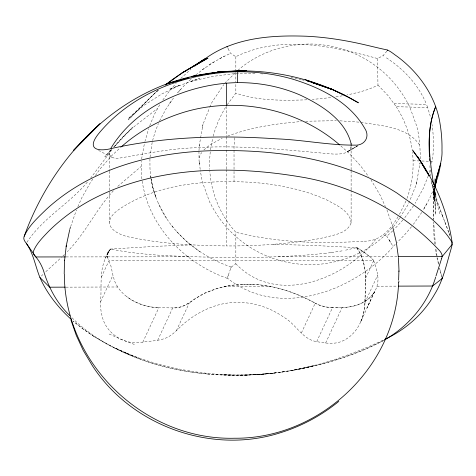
<?xml version="1.0" encoding="UTF-8"?>
<svg xmlns="http://www.w3.org/2000/svg" width="476" height="476" viewBox="0 0 476 476"><rect width="100%" height="100%" fill="white"/><g stroke="black" fill="none" stroke-linecap="round" stroke-linejoin="round"><path stroke-width="0.36" stroke-dasharray="2.38 1.78" d="M226.635 169.611L226.635 245.943C246.556 246.038 266.477 245.14 286.302 243.171C298.464 241.939 310.614 240.398 322.597 237.946C332.569 235.067 346.921 234.049 351.115 222.935L351.115 190.501M351.115 189.763L351.115 170.604M351.115 169.867L351.115 146.578M141.884 178.857L141.188 169.51L141.396 161.275M365.55 281.828L365.27 271.171L363.367 261.74M198.968 150.589L199.438 144.561M420.308 158.829C420.135 147.715 419.582 136.38 416.536 125.64L409.586 106.511L408.682 104.994C391.843 71.519 358.797 48.695 321.538 44.762L319.289 44.387C290.247 42.049 260.247 50.902 238.173 70.091M434.921 188.377L434.701 200.92L434.398 188.841L433.666 197.1L433.273 219.317M111.146 249.085C108.522 250.049 107.29 254.993 105.72 257.522C104.256 260.866 103.119 264.358 102.37 267.934C100.222 279.162 101.537 290.711 100.573 302.058C100.4 307.014 100.924 312.012 102.292 316.784C106.398 333.801 124.337 345.136 141.485 342.339C151.332 340.548 162.471 341.411 170.979 335.205C176.364 331.469 180.374 326.137 185.622 322.216C193.613 315.713 202.615 310.394 212.326 306.913C235.912 297.952 263.264 302.671 283.631 317.135C295.382 323.597 301.463 337.966 314.945 341.322C324.364 342.91 334.58 345.213 343.535 340.507C351.24 336.853 357.048 329.993 360.505 322.3L374.547 291.794C377.593 286.742 378.646 280.531 377.611 274.854M356.429 247.693C365.306 258.046 366.187 275.681 365.407 288.73M365.532 282.756L365.181 297.161M365.36 290.848L364.402 308.989L362.843 316.01L360.505 322.3C363.985 314.779 365.116 306.431 365.151 298.208M198.956 151.309L199.063 161.066L199.878 164.018L199.402 161.554L200.158 169.432M149.922 158.924L149.988 168.736L151.017 178.31M234.531 137.832L234.031 147.096L234.031 170.747M150.023 157.157L152.177 142.378M351.115 222.935C350.05 210.844 336.348 205.281 327.077 200.11C303.896 189.394 278.418 184.575 253.119 182.397C207.518 179.803 157.675 183.052 118.798 209.535C98.092 224.327 116.198 235.084 132.149 237.613C163.155 244.004 194.952 245.485 226.534 245.943M110.218 149.946C106.666 156.461 114.543 159.603 119.881 158.02C144.561 153.95 169.147 148.702 194.232 147.81C240.695 144.668 287.01 150.071 333.206 154.057C339.459 154.129 349.574 154.474 351.068 146.358M210.219 151.868L209.607 160.364L209.702 169.349M141.616 159.02L144.383 143.681M433.797 195.071L434.57 188.55M210.463 149.875L212.671 138.183M434.386 188.859L433.297 203.038L433.565 219.811M434.457 188.502L433.16 197.635L434.737 188.377M431.649 163.417C434.296 150.541 433.862 137.213 431.958 124.272M202.443 127.443L202.99 124.301L209.571 107.844M399.971 217.413L408.348 204.281L416.304 184.39L416.851 181.249M419.856 164.137L420.034 163.101M199.17 146.108L202.99 124.301M416.304 184.39L420.124 162.584M152.594 140.604L154.956 132.477L158.389 123.54M144.888 141.616L148.72 128.585M434.285 188.347L433.071 192.869L434.326 188.651M213.165 136.249C215.967 125.753 220.346 115.686 226.1 106.469M429.37 172.473L430.161 169.712M70.638 226.647L76.416 210.011M227.689 277.026L227.48 277.651M227.701 276.99L228.141 275.693M395.205 244.319C356.274 290.961 279.269 320.015 227.326 278.085M228.147 275.669L228.367 275.027M199.164 157.967L200.271 154.736L201.717 152.528M228.373 275.003L230.652 268.565M428.275 175.894L423.206 188.502L415.09 203.329M406.998 198.337C412.347 183.718 414.209 167.855 412.496 152.38M149.72 125.706L154.486 114.204L159.757 104.72M230.676 268.482L231.098 267.351M231.181 267.137L235.84 263.787L235.84 232.258C220.608 215.658 211.404 193.78 209.833 171.336M434.177 187.943L429.471 198.706L423.104 210.255M209.845 107.154L212.016 102.227L223.785 84.591M405.974 201.027L399.293 214.7M77.862 206.715L81.985 197.397L90.369 182.611L92.856 179.113M101.305 277.222L108.95 260.765L373.672 260.765L375.552 265.644L377.016 271.629M100.585 301.748L112.943 275.158L110.843 265.685L108.052 258.831M142.818 342.167L158.835 307.698L172.711 307.912C186.848 308.942 195.499 295.632 208.101 291.8C218.96 287.159 230.699 284.779 242.48 284.303M157.687 340.245L172.711 307.912L177.667 307.597L182.082 306.574L189.377 302.766L194.315 299.184L205.329 293.032L217.151 288.51L229.587 285.612L245.461 284.22M176.412 330.653L189.377 302.766M301.397 332.938L315.231 303.176C301.54 295.489 286.695 289.789 271.302 286.635M316.695 341.637L332.54 307.55L333.765 307.532M325.632 342.976L342.143 307.454C354.453 307.425 367.888 302.819 374.547 291.794C367.288 303.42 353.287 307.734 340.239 307.466M365.616 278.109L373.672 260.765L372.482 258.962L373.119 259.807M365.015 302.373L377.664 275.164M159.555 120.952L166.023 108.927L173.437 98.104M105.357 258.373L108.653 251.322L110.438 248.93L106.886 255.035L108.653 251.322L110.372 249.007M374.547 291.794L366.996 307.663L370.75 299.916M423.634 209.386L426.669 204.109M398.097 216.675C390.582 229.503 379.86 241.891 363.682 241.148M421.76 212.409L413.37 224.345M227.177 104.768L235.84 93.153L235.84 84.038M413.596 205.662L404.677 217.853M399.566 218.02L394.699 225.321L392.605 227.361M26.912 242.326C42.858 217.716 69.752 203.752 88.024 181.279M162.804 100.049L169.236 91.309L176.15 83.229M95.349 175.614L100.323 168.617L111.735 155.658L120.725 147.364M169.373 103.542L172.086 99.9M386.911 51.122L383.019 55.728L377.492 58.548C331.855 45.827 280.513 34.849 235.84 56.692L230.491 53.3L229.021 50.468M111.872 149.803L90.827 177.834M114.282 146.763L122.213 137.671L132.637 127.199L113.942 147.143M411.508 226.719L404.665 234.733L397.377 242.26M375.844 239.255C344.487 279.59 276.425 306.11 235.84 263.787M180.481 89.428L177.643 92.85L183.766 86.067L190.965 79.099M402.922 219.966L394.402 229.188M111.622 149.339L104.851 156.848L111.919 149.297M113.556 147.197L124.176 135.66M113.431 190.721C95.95 209.404 85.43 233.478 67.324 251.643M203.847 149.988L210.124 144.728L222.149 138.296M124.385 135.452L134.964 125.961L157.473 108.528M180.731 78.457L190.995 69.139M41.37 276.038L42.834 274.587M224.595 83.377L235.56 72.649M392.087 227.873C369.441 253.892 334.229 267.28 300.005 264.305L297.75 263.936C260.497 259.997 227.451 237.179 210.606 203.704L209.708 202.181L202.282 181.665L200.325 170.711M62.903 256.029L64.385 254.6M392.7 230.848L387.708 235.4M117.756 186.348L141.152 166.481M45.809 271.707L61.392 257.457M191.013 79.052L191.382 78.724M387.036 235.977L386.756 236.227L392.998 246.336L392.646 245.717M195.82 74.899L205.935 67.051M158.193 90.422L155.854 92.201L142.592 105.119L128.3 119.91L155.854 92.201L158.175 90.482M158.24 90.44L155.854 92.201L142.056 105.803L128.115 118.697L144.127 105.309L161.578 94.081L180.172 85.079L169.444 89.143L199.611 78.344L190.091 81.634L211.451 76.553L233.264 73.81L256.743 73.435M357.869 145.727L347.147 152.022L357.881 145.793M202.24 69.847L211.683 63.373L224.541 55.984M209.029 64.956L214.295 61.761M383.174 340.721C329.612 368.097 267.815 378.866 208.071 374.053M348.979 150.672L357.982 145.68M384.227 340.12C354.858 355.959 322.246 365.027 289.551 370.953M219.597 58.709L230.491 53.3M377.492 58.548L377.968 85.079C368.382 90.125 357.732 92.683 347.194 94.891M382.674 340.376C362.76 349.61 342.244 357.631 321.139 363.694M227.576 136.124C251.167 127.318 276.324 123.486 301.344 121.558M320.58 363.854L300.939 368.686L279.751 372.357M356.066 247.788L344.297 250.459M294.103 370.048L314.13 365.592C293.811 370.923 272.903 373.874 251.929 374.904M342.089 250.87L332.861 252.34M342.381 95.801L335.36 96.949M284.374 371.691L282.417 372.012C246.229 377.046 209.089 376.498 173.318 368.793M332.712 252.357L330.998 252.595M330.772 252.625L326.054 253.226M330.683 97.61L312.286 99.472M325.899 253.244C271.612 258.98 216.776 258.057 162.328 255.451C145.263 254.249 128.157 252.702 111.396 249.144M275.128 372.952C257.778 375.159 240.267 375.451 222.81 374.844L247.948 375.011L239.565 375.13M363.057 241.213C320.645 243.992 277.193 242.736 235.84 232.258M273.01 373.255L246.497 375.082M256.588 374.648L265.87 373.934M110.313 249.079L154.998 246.366L192.352 244.843M306.925 99.811C283.19 100.632 258.563 100.983 235.84 93.153M305.592 121.243L336.348 120.684M242.665 284.297L248.478 284.214M245.652 284.22L251.703 284.297M251.893 284.303C274.152 285.154 295.81 292.544 315.231 303.176C323.234 307.883 332.92 307.984 341.911 307.454M338.567 307.484L335.3 307.52M65.92 287.147L117.637 286.986C126.675 300.32 143.121 307.24 158.835 307.698C147.304 307.24 135.821 303.569 126.598 296.536M224.101 286.659L271.112 286.594M376.992 286.195L397.74 286.13M66.057 256.927L189.24 256.784M278.204 256.683L397.752 256.552M272.98 244.331L313.381 245.432L357.119 247.687L363.956 252.096L372.291 258.736M248.668 284.22L259.206 284.826L270.725 286.516M377.968 85.079L387.845 95.361L396.21 106.695L427.692 107.54L430.637 117.536M394.086 103.512L426.502 104.411L427.692 107.54M413.073 160.769L418.916 160.93M421.837 161.013L429.144 161.215M429.876 161.239L432.065 161.299M231.181 375.017C195.267 373.862 159.478 366.574 126.098 353.204L139.141 358.101M339.882 120.815L360.153 122.213M332.54 307.55L325.905 306.99L320.217 305.461L315.231 303.176M260.402 73.75L263.329 74.006M207.488 373.999L205.15 373.773C157.496 369.156 110.004 351.978 73.078 321.026M360.868 122.296C380.645 125.753 406.813 126.646 419.415 144.68M291.009 77.54L301.112 79.653M301.832 79.801L305.443 80.557M172.746 368.668C149.648 363.777 127.413 355.197 106.731 343.845M231.199 267.078C203.966 257.73 179.464 239.595 164.256 214.944M134.381 344.469L121.933 339.727L108.516 333.741M132.935 355.78L115.198 348.129L127.009 353.365C106.547 345.035 87.406 333.212 71.763 317.516M227.242 278.341C184.712 263.418 148.518 226.433 142.151 180.791M383.68 234.882L386.738 236.233L387.125 236.804M98.526 150.392L112.271 157.621M106.41 343.666L94.307 336.734M357.357 247.823L364.104 252.191L369.584 256.582M363.331 261.616L360.719 254.577L356.899 247.562L357.595 247.96M383.495 56.013L383.031 55.74M94.075 336.586L83.264 329.237L73.364 321.258M386.429 57.852C403.779 69.181 418.702 85.02 426.502 104.411M200.081 251.881L187.562 242.397M340.792 145.906L348.884 153.07L360.576 165.815L368.704 176.745M187.11 242.004L175.733 230.658M171.794 225.642L174.412 229.117M370.84 179.625L379.943 194.827L385.417 206.638M166.713 218.561L158.222 203.359M117.637 286.986L114.645 281.245L112.949 275.199M396.21 106.695C404.784 120.011 410.389 135.249 412.329 150.981M389.41 240.303L391.236 243.29M389.035 239.714L389.975 241.183M373.202 259.932L373.672 260.765M163.893 214.343C157.758 203.365 152.998 191.501 151.094 179.018L152.683 187.246L155.967 197.814L152.814 187.187L151.118 179.006M228.986 50.408L228.635 49.706M228.605 49.647L228.206 48.844M228.177 48.778L227.903 48.219M107.868 258.397C106.011 256.719 110.087 243.843 107.32 256.879M442.359 215.64L443.739 219.049M442.799 216.723L434.285 194.035L431.28 180.91M444.019 219.733L444.298 220.424M443.465 218.377L449.82 235.465M442.418 215.789L437.718 202.734L433.309 185.973M444.572 221.114L444.852 221.804M445.131 222.5L448.826 232.413M107.677 257.903L107.38 257.07M431.018 180.874L436.206 195.582L433.398 185.938M386.934 209.916L392.522 226.094M449.07 233.139L449.772 235.322M434.725 195.386L431.595 182.951M439.824 213.742L433.344 190.436L434.606 198.635L435.665 214.682L434.63 192.5M441.787 276.735L439.568 268.268L441.234 274.658M441.52 275.735L441.704 276.419M438.509 264.245L436.908 257.564M435.992 196.445L434.243 188.407M436.462 255.558L434.897 247.449M438.45 263.466L437.295 257.689M377.117 272.153L377.516 274.319M437.01 256.04L435.927 248.752M434.404 243.914L433.303 222.774M435.391 244.248L433.684 222.351M430.709 176.293L429.905 165.743M434.326 188.151L435.344 206.655M235.84 56.692L235.84 70.365M235.84 72.644L235.84 81.759M234.031 171.461L234.031 181.499M226.635 106.368L226.635 136.172M226.635 136.898L226.635 149.256M226.635 149.988L226.635 168.885M109.545 152.76L109.551 170.61M109.545 171.229L109.551 191.245M109.551 191.917L109.551 222.203M150.969 178.339L150.577 176.287L150.963 178.333"/><path stroke-width="0.71" d="M434.933 187.639L435.082 178.786M398.585 282.31C396.103 367.424 319.301 439.009 234.644 438.229C145.156 440.609 64.629 364.313 64.337 274.372M398.638 280.18L398.894 270.969M351.157 145.394L351.115 143.681M110.926 148.191C136.707 105.731 189.031 83.681 237.328 82.628L237.78 71.751C256.421 71.59 275.11 74.024 293.014 79.248C320.747 87.786 349.598 102.096 364.568 128.086C370.697 136.898 364.307 145.995 354.489 145.126C328.357 145.239 302.516 139.783 276.407 138.825C221.756 135.124 166.416 136.451 112.752 148.209C97.503 152.266 85.341 149.285 99.609 132.477C133.161 92.582 186.58 72.673 237.78 71.751M398.864 282.173L398.906 281.078M69.752 229.569L66.301 245.568L64.474 261.378L64.212 273.914M66.17 246.657L66.301 245.568M64.54 260.693L64.605 260.158M434.921 185.444L436.206 179.149M435.005 184.962C436.807 173.204 442.704 162.304 441.978 150.178C442.156 141.461 441.52 132.733 440.116 124.129C436.093 96.878 419.178 72.804 397.359 56.537C393.17 53.824 389.404 49.772 384.215 49.302C377.926 47.945 371.685 46.356 365.413 44.922C346.189 40.424 326.619 37.241 306.889 36.253C272.772 34.98 235.894 37.306 206.971 57.465C193.155 66.872 178.143 74.411 165.208 85.097M436.492 177.947L440.824 163.565L438.586 174.21L434.909 186.009M434.749 187.246L436.427 181.618M436.028 275.919L441.561 258.754M435.683 277.062C427.823 303.718 408.497 326.274 384.489 339.965M451.046 249.049L452.022 245.295L452.123 242.415C447.148 209.083 433.547 177.185 412.817 150.594L421.421 162.625L428.924 175.412L421.421 162.625M450.915 249.472C446.393 264.686 443.156 280.56 434.624 294.216C423.842 313.226 407.004 328.458 387.44 338.055M452.123 242.415C439.312 221.275 416.655 207.292 397.02 193.095C343.761 159.252 279.109 149.66 217.05 150.589C156.039 151.433 92.142 167.076 46.273 209.428C37.979 217.55 28.709 225.737 24.08 236.637C23.062 239.13 24.829 241.415 26.275 243.278L35.849 256.963C39.187 260.806 41.585 265.376 43.352 270.13C48.421 287.171 56.775 303.277 69.907 315.665M69.96 228.754L70.412 227.35M441.621 258.587C444.114 253.363 437.634 249.103 434.665 245.491C399.858 210.529 354.233 187.02 305.836 177.822C234.365 165.095 155.646 165.315 90.089 200.473C74.91 208.845 60.767 219.174 48.475 231.425C42.781 237.429 36.563 243.48 33.421 251.28C32.564 253.547 34.409 255.445 35.849 256.963L65.319 256.927M24.199 236.257C48.433 169.105 98.978 109.26 166.874 83.865C229.402 61.196 301.415 68.752 358.41 102.804L346.772 96.402L333.236 89.827L312.97 82.77M387.756 50.004L387.47 50.379M83.776 140.075L73.322 150.606L99.972 123.754L90.047 133.756M85.341 138.498L89 134.809M121.255 146.876C139.081 130.954 160.638 119.482 183.415 112.413L184.206 112.163C237.215 96.182 297.833 108.593 339.715 144.948M442.156 278.133L442.246 278.484L432.565 286.022L398.483 286.13M194.898 66.003L195.892 65.236M196.885 64.48L197.885 63.736M338.799 401.387C321.389 415.596 301.308 426.371 279.811 432.928L279.019 433.178C210.737 454.425 131.311 425.717 92.386 365.717L83.288 350.514L76.291 335.425L70.948 320.033M166.285 84.478L168.022 83.187M167.183 83.841L182.088 72.84L207.875 58.143L182.088 72.84M198.891 62.999L205.59 58.364M193.351 66.319L204.216 59.274M386.905 338.329L385.631 338.96M384.894 339.317L385.262 339.138M178.946 80.509L166.874 83.865L189.02 77.695M180.368 80.117L183.92 79.129M185.343 78.73L187.473 78.141M193.869 76.362L197.421 75.375L193.922 76.338M214.64 72.763L191.673 76.446L221.816 71.614L218.948 72.072M216.074 72.531L217.514 72.304M237.328 82.628C258.754 82.413 280.287 86.465 299.981 94.986C321.02 104.898 345.082 119.535 351.11 143.609M65.182 287.147L49.665 287.195L39.93 277.496C35.283 266.132 33.487 253.488 26.275 243.278M398.495 256.546L442.222 256.499L452.129 244.45L451.944 243.557M307.609 81.009L332.914 89.625L312.97 82.729M309.531 81.539L307.472 80.825L309.531 81.563M305.104 79.563L332.902 89.803L345.856 95.86M71.281 319.42C58.245 307.663 47.035 293.621 39.93 277.496M417.595 156.414L426.514 171.598M227.379 47.136L227.028 46.392M442.067 277.794L442.246 278.484M392.694 226.814L396.318 242.105L398.406 257.266M451.48 241.499L451.617 242.082M433.517 184.385C429.751 158.74 425.312 131.43 435.695 106.666C429.031 122.6 428.507 140.123 429.536 157.122M398.483 257.98L399.019 271.427M429.59 158.579L429.673 160.763M226.635 83.104L226.635 105.642M242.974 70.751L217.157 72.06L246.497 70.65L242.974 70.751"/></g></svg>
